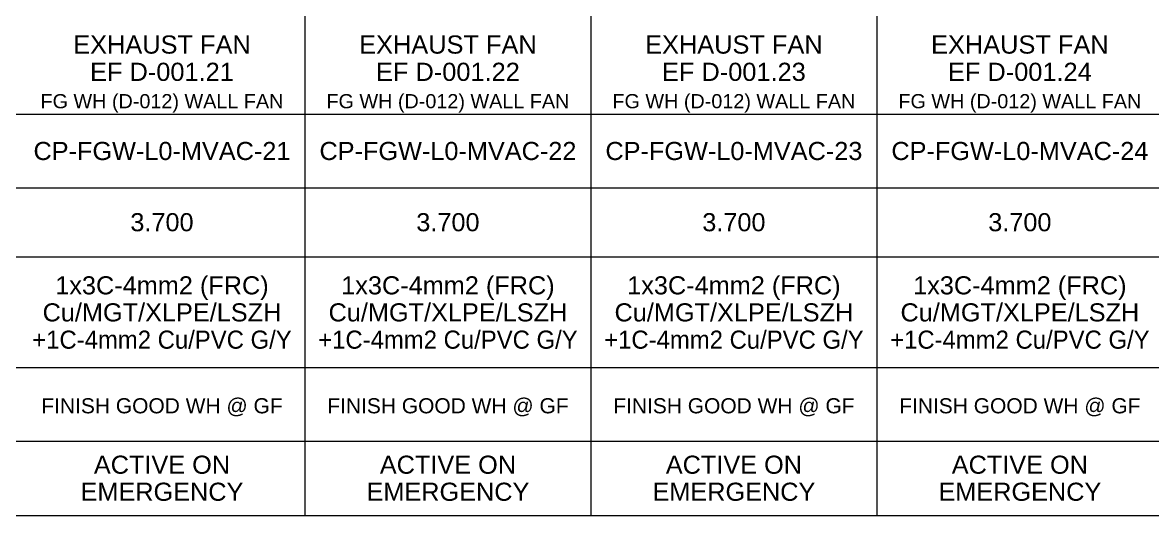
# Model space of a CAD drawing. Header units: millimetres. Extents: x -33055 to 42243, y -56860 to 24450.
# Drawn here: x -13282 to 440, y -16441 to -10463 of the extents above; entities that cross this region are included whole.
import ezdxf
from ezdxf.enums import TextEntityAlignment as Align

# ---------------------------------------------------------------- set-up
doc = ezdxf.new("R2010")
doc.units = ezdxf.units.MM
doc.layers.add('E-TABLE', color=7, linetype='Continuous')
doc.layers.add('E-TEXT', color=7, linetype='Continuous')
doc.styles.add('ARIAL', font='arial.ttf')

msp = doc.modelspace()

# ---------------------------------------------------------------- linework, layer by layer
at = {"layer": 'E-TABLE', "color": 7, "lineweight": 0}
for p, q in [((-9853, -10218), (-9853, -16441)), ((-6380, -10218), (-6380, -16441)), ((-2907, -10218), (-2907, -16441)), ((-32967, -11572), (35297, -11572)), ((-32967, -12468), (35297, -12468)), ((-32967, -13305), (35297, -13305)), ((-32967, -14645), (35297, -14645)), ((-32967, -15541), (35297, -15541)), ((-32967, -16441), (35297, -16441))]:
    msp.add_line(p, q, dxfattribs=at)

# ---------------------------------------------------------------- texts
at = {"layer": 'E-TEXT', "color": 7, "style": 'ARIAL'}
for s, height, p in [('EXHAUST FAN', 220.51, (-11589, -10839)), ('EXHAUST FAN', 220.51, (-8116, -10839)), ('EXHAUST FAN', 220.51, (-4643, -10839)), ('EXHAUST FAN', 220.51, (-1170, -10839)), ('EF D-001.21', 220.51, (-11589, -11170)), ('EF D-001.22', 220.51, (-8116, -11170)), ('EF D-001.23', 220.51, (-4643, -11170)), ('EF D-001.24', 220.51, (-1170, -11170)), ('FG WH (D-012) WALL FAN', 172.01, (-11589, -11502)), ('FG WH (D-012) WALL FAN', 172.01, (-8116, -11502)), ('FG WH (D-012) WALL FAN', 172.01, (-4643, -11502)), ('FG WH (D-012) WALL FAN', 172.01, (-1170, -11502)), ('CP-FGW-L0-MVAC-21', 219.75, (-11589, -12130)), ('CP-FGW-L0-MVAC-22', 219.75, (-8116, -12130)), ('CP-FGW-L0-MVAC-23', 219.75, (-4643, -12130)), ('CP-FGW-L0-MVAC-24', 219.75, (-1170, -12130)), ('3.700', 219.7, (-11589, -12994)), ('3.700', 219.7, (-8116, -12994)), ('3.700', 219.7, (-4643, -12994)), ('3.700', 219.7, (-1170, -12994)), ('1x3C-4mm2 (FRC)', 219.75, (-11589, -13760)), ('1x3C-4mm2 (FRC)', 219.75, (-8116, -13760)), ('1x3C-4mm2 (FRC)', 219.75, (-4643, -13760)), ('1x3C-4mm2 (FRC)', 219.75, (-1170, -13760)), ('Cu/MGT/XLPE/LSZH', 219.75, (-11589, -14088)), ('Cu/MGT/XLPE/LSZH', 219.75, (-8116, -14088)), ('Cu/MGT/XLPE/LSZH', 219.75, (-4643, -14088)), ('Cu/MGT/XLPE/LSZH', 219.75, (-1170, -14088)), ('ACTIVE ON', 219.7, (-11589, -15936)), ('ACTIVE ON', 219.7, (-8116, -15936)), ('ACTIVE ON', 219.7, (-4643, -15936)), ('ACTIVE ON', 219.7, (-1170, -15936)), ('EMERGENCY', 219.7, (-11589, -16264)), ('EMERGENCY', 219.7, (-8116, -16264)), ('EMERGENCY', 219.7, (-4643, -16264)), ('EMERGENCY', 219.7, (-1170, -16264))]:
    msp.add_text(s, height=height, dxfattribs=at).set_placement(p, align=Align.CENTER)
for s, height, width, p in [('+1C-4mm2 Cu/PVC G/Y', 219.75, 0.94498, (-11589, -14419)), ('+1C-4mm2 Cu/PVC G/Y', 219.75, 0.94498, (-8116, -14419)), ('+1C-4mm2 Cu/PVC G/Y', 219.75, 0.94498, (-4643, -14419)), ('+1C-4mm2 Cu/PVC G/Y', 219.75, 0.94498, (-1170, -14419)), ('FINISH GOOD WH @ GF', 183.29, 0.994173, (-11589, -15203)), ('FINISH GOOD WH @ GF', 183.29, 0.994173, (-8116, -15203)), ('FINISH GOOD WH @ GF', 183.29, 0.994173, (-4643, -15203)), ('FINISH GOOD WH @ GF', 183.29, 0.994173, (-1170, -15203))]:
    msp.add_text(s, height=height, dxfattribs=dict(at, width=width)).set_placement(p, align=Align.CENTER)

doc.saveas('drawing.dxf')
